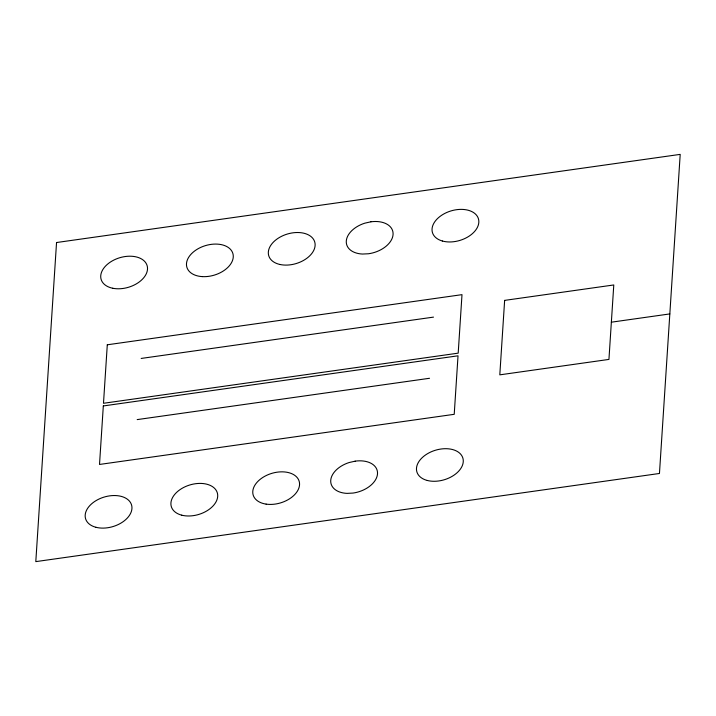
<?xml version="1.0" encoding="UTF-8"?>
<svg xmlns="http://www.w3.org/2000/svg" width="716" height="716" viewBox="0 0 716 716"><rect width="100%" height="100%" fill="white"/><g stroke="black" fill="none" stroke-linecap="round" stroke-linejoin="round"><path stroke-width="1.07" d="M141.168 358.439L433.502 317.116M611.357 322.191L669.827 313.921M137.186 419.603L429.528 378.281M56.546 242.527L35.8 561.621L659.454 473.473L680.2 154.379L56.546 242.527M103.319 405.945L99.515 464.451L454.221 414.313L458.025 355.807L103.319 405.945M107.293 344.79L103.489 403.287L458.195 353.149L461.999 294.652L107.293 344.79M504.637 300.389L499.804 374.844L608.94 359.414L613.782 284.959L504.637 300.389M355.154 461.158L349.068 462.554A24.004 15.403 -16.8 0 0 330.729 480.418A24.004 15.403 -16.8 0 0 347.063 493.378L353.077 493.064A24.004 15.403 -16.8 0 0 377.502 473.804A24.004 15.403 -16.8 0 0 355.154 461.158M370.924 221.799L364.829 223.168A24.004 15.403 -16.8 0 0 346.302 240.952A24.004 15.403 -16.8 0 0 362.421 254.046L368.436 253.768A24.004 15.403 -16.8 0 0 393.057 234.624A24.004 15.403 -16.8 0 0 370.924 221.799M95.962 527.289A24.004 15.403 -16.8 0 0 131.941 508.512A24.004 15.403 -16.8 0 0 97.761 499.661A24.004 15.403 -16.8 0 0 95.962 527.289M181.712 515.171A24.004 15.403 -16.8 0 0 217.691 496.394A24.004 15.403 -16.8 0 0 183.511 487.533A24.004 15.403 -16.8 0 0 181.712 515.171M266.101 504.118A24.004 15.403 -16.8 0 0 299.494 482.879A24.004 15.403 -16.8 0 0 262.879 477.402A24.004 15.403 -16.8 0 0 266.101 504.118M427.282 480.463A24.004 15.403 -16.8 0 0 463.261 461.686A24.004 15.403 -16.8 0 0 429.072 452.825A24.004 15.403 -16.8 0 0 427.282 480.463M442.372 241.015A24.004 15.403 -16.8 0 0 478.789 222.739A24.004 15.403 -16.8 0 0 445.128 213.252A24.004 15.403 -16.8 0 0 442.372 241.015M280.135 264.517A24.004 15.403 -16.8 0 0 315.13 244.702A24.004 15.403 -16.8 0 0 279.893 237.202A24.004 15.403 -16.8 0 0 280.135 264.517M112.752 288.253A24.004 15.403 -16.8 0 0 147.523 268.223A24.004 15.403 -16.8 0 0 112.072 261.018A24.004 15.403 -16.8 0 0 112.752 288.253M202.225 276.609A24.004 15.403 -16.8 0 0 232.852 253.437A24.004 15.403 -16.8 0 0 194.519 251.074A24.004 15.403 -16.8 0 0 202.225 276.609"/></g></svg>
